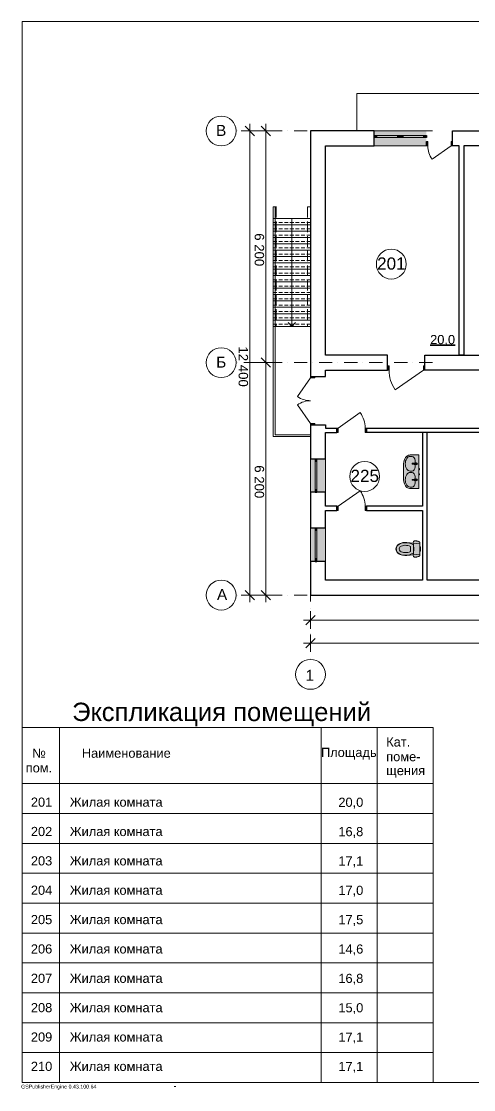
# Model space of a CAD drawing. Header units: millimetres. Extents: x 1372 to 666090, y 1285 to 31551.
# Drawn here: x 85645 to 97746, y 2431 to 31022 of the extents above; entities that cross this region are included whole.
import ezdxf

# ---------------------------------------------------------------- set-up
doc = ezdxf.new("R2010")
doc.units = ezdxf.units.MM
doc.layers.add('PDF _2D - Общий', color=7, linetype='Continuous', true_color=0x7e7e7e)
for name, color, linetype in [('PDF _2D-чертеж - Общий', 7, 'Continuous'), ('PDF _Аннотация - Общий', 7, 'Continuous'), ('PDF _Геометрия', 7, 'Continuous'), ('PDF _Интерьер - Мебель', 7, 'Continuous'), ('PDF _Конструктив - Стены Несущие', 7, 'Continuous'), ('PDF _Размер - Общий', 7, 'Continuous'), ('PDF _Слой ArchiCAD', 7, 'Continuous'), ('PDF _Текст', 7, 'Continuous')]:
    doc.layers.add(name, color=color, linetype=linetype)
doc.styles.add('PDF Arial', font='arial.ttf')

msp = doc.modelspace()

# ---------------------------------------------------------------- hatches: boundary and pattern name
at = {"layer": 'PDF _Интерьер - Мебель', "true_color": 0xffffff, "transparency": 33554559}
for points in [[(96052, 19417), (96279.6, 19417), (96279.6, 18517), (96052, 18517), (96052, 18517), (96026.3, 18519.2), (96001.3, 18525.6), (95977.8, 18536), (95956.4, 18550.2), (95937.7, 18567.8), (95922.3, 18588.3), (95922.3, 18588.3), (95895.3, 18641.5), (95878.8, 18698.8), (95873.2, 18758.1), (95873.2, 19176), (95873.2, 19175.9), (95878.8, 19235.2), (95895.3, 19292.5), (95922.3, 19345.7), (95922.2, 19345.8), (95937.7, 19366.2), (95956.4, 19383.8), (95977.8, 19398), (96001.3, 19408.5), (96026.3, 19414.9)], [(96112.2, 19193.1), (96165.2, 19199.7), (96174.7, 19203), (96216.6, 19207), (96234.3, 19199.6), (96241.6, 19182), (96234.3, 19164.3), (96216.6, 19157), (96174.7, 19161), (96165.2, 19164.2), (96112.2, 19170.9), (96105.2, 19174.6), (96102.4, 19182), (96105.2, 19189.4)], [(96112.2, 18763.2), (96165.2, 18769.8), (96174.7, 18773.1), (96216.6, 18777.1), (96234.3, 18769.8), (96241.6, 18752.1), (96234.3, 18734.4), (96216.6, 18727.1), (96174.7, 18731.1), (96165.2, 18734.3), (96112.2, 18741), (96105.2, 18744.7), (96102.4, 18752.1), (96105.2, 18759.5)], [(95855, 17070.3), (95906.4, 17075.8), (95958.1, 17074.2), (96308.5, 17041.9), (96308.5, 16759.9), (95958.1, 16727.5), (95906.4, 16726), (95855, 16731.5), (95805.3, 16743.9), (95758.4, 16762.9), (95721.2, 16788.5), (95692.6, 16821.5), (95674.7, 16859.8), (95668.5, 16900.9), (95674.7, 16941.9), (95692.6, 16980.3), (95721.2, 17013.3), (95758.4, 17038.9), (95805.3, 17057.9)], [(96308.5, 17087.7), (96308.5, 16714.1), (96293.4, 16707), (96277.9, 16700.8), (96262.1, 16695.5), (96246, 16691.2), (96229.7, 16687.8), (96213.2, 16685.4), (96196.7, 16683.9), (96180, 16683.4), (96168.5, 16684.7), (96157.5, 16688.5), (96147.6, 16694.6), (96139.3, 16702.7), (96133, 16712.4), (96129, 16723.3), (96127.5, 16734.8), (96128.5, 16746.4), (96135.3, 16784.7), (96140.2, 16823.3), (96143.1, 16862), (96144.1, 16900.9), (96143.1, 16939.8), (96140.2, 16978.5), (96135.3, 17017.1), (96128.5, 17055.4), (96127.5, 17067), (96129, 17078.5), (96133, 17089.4), (96139.3, 17099.1), (96147.6, 17107.2), (96157.5, 17113.3), (96168.5, 17117.1), (96180, 17118.4), (96196.7, 17117.9), (96213.2, 17116.4), (96229.7, 17114), (96246, 17110.6), (96262.1, 17106.3), (96277.9, 17101), (96293.4, 17094.8)]]:
    msp.add_hatch(color=7, dxfattribs=at).paths.add_polyline_path(points)
at = {"layer": 'PDF _Конструктив - Стены Несущие', "true_color": 0xffffff, "transparency": 33554559}
for points in [[(96482.1, 28087.5), (96482.1, 27967.5), (96482.1, 27917.5), (96482.1, 27687.5), (95082.1, 27687.5), (95082.1, 27917.5), (95082.1, 27967.5), (95082.1, 28087.5)], [(93382.1, 18417.5), (93382.1, 19317.5), (93502.1, 19317.5), (93552.1, 19317.5), (93782.1, 19317.5), (93782.1, 18417.5), (93552.1, 18417.5), (93502.1, 18417.5)], [(93382.1, 16567.5), (93382.1, 17467.5), (93502.1, 17467.5), (93552.1, 17467.5), (93782.1, 17467.5), (93782.1, 16567.5), (93552.1, 16567.5), (93502.1, 16567.5)]]:
    msp.add_hatch(color=7, dxfattribs=at).paths.add_polyline_path(points)

# ---------------------------------------------------------------- linework, layer by layer
at = {"layer": 'PDF _2D - Общий', "color": 7, "lineweight": 35}
msp.add_lwpolyline([(96582.6, 22355.3), (96962.1, 22355.3), (97058.1, 22355.3), (97247.8, 22355.3)], dxfattribs=at)
at = {"layer": 'PDF _2D-чертеж - Общий', "lineweight": 20}
msp.add_lwpolyline([(104187.4, 2621.8), (104162.5, 2621.8), (85662.6, 2621.8), (85662.6, 31021.7), (104162.5, 31021.7), (104187.4, 31021.7)], dxfattribs=at)
at = {"layer": 'PDF _Аннотация - Общий', "lineweight": 20}
for points in [[(104187.4, 29087.5), (94622.1, 29087.5), (94622.1, 28087.5)], [(91424.2, 28087.5), (91424.2, 28087.5)], [(91953.4, 28087.5), (91600.6, 28087.5)], [(92094.5, 28087.5), (92094.5, 28087.5)], [(92623.6, 28087.5), (92270.9, 28087.5)], [(92764.7, 28087.5), (92764.7, 28087.5)], [(93293.9, 28087.5), (92941.1, 28087.5)], [(93435, 28087.5), (93435, 28087.5)], [(93964.2, 28087.5), (93611.4, 28087.5)], [(94105.3, 28087.5), (94105.3, 28087.5)], [(94634.5, 28087.5), (94281.7, 28087.5)], [(94775.6, 28087.5), (94775.6, 28087.5)], [(95304.8, 28087.5), (94952, 28087.5)], [(95445.9, 28087.5), (95445.9, 28087.5)], [(95975, 28087.5), (95622.3, 28087.5)], [(96116.2, 28087.5), (96116.2, 28087.5)], [(96645.3, 28087.5), (96292.5, 28087.5)], [(92472.1, 26055.4), (92382.1, 26055.4), (92382.1, 22858.4), (93382.1, 22858.4), (92382.1, 22858.4), (92382.1, 19908.3), (93382.1, 19908.3), (93382.1, 19958.4)], [(93382.1, 22858.4), (93382.1, 26055.4), (93302.1, 26055.4)], [(93382.1, 25748.4), (92382.1, 25748.4)], [(92882.1, 25748.4), (92882.1, 22858.4)], [(93382.1, 25578.4), (92382.1, 25578.4)], [(93382.1, 25408.4), (92382.1, 25408.4)], [(93382.1, 25238.4), (92382.1, 25238.4)], [(93382.1, 25068.4), (92382.1, 25068.4)], [(93382.1, 24898.4), (92382.1, 24898.4)], [(93382.1, 24728.4), (92382.1, 24728.4)], [(93382.1, 24558.4), (92382.1, 24558.4)], [(93382.1, 24388.4), (92382.1, 24388.4)], [(93382.1, 24218.4), (92382.1, 24218.4)], [(93382.1, 24048.4), (92382.1, 24048.4)], [(93382.1, 23878.4), (92382.1, 23878.4)], [(93382.1, 23708.4), (92382.1, 23708.4)], [(93382.1, 23538.4), (92382.1, 23538.4)], [(93382.1, 23368.4), (92382.1, 23368.4)], [(93382.1, 23198.4), (92382.1, 23198.4)], [(93382.1, 23028.4), (92382.1, 23028.4)], [(92982.1, 22958.4), (92882.1, 22858.4), (92782.1, 22958.4)], [(92382.1, 22858.4), (93382.1, 22858.4), (93382.1, 21887.5)], [(91424.2, 21887.5), (91424.2, 21887.5)], [(91953.4, 21887.5), (91600.6, 21887.5)], [(92094.5, 21887.5), (92094.5, 21887.5)], [(92623.6, 21887.5), (92270.9, 21887.5)], [(92764.7, 21887.5), (92764.7, 21887.5)], [(93293.9, 21887.5), (92941.1, 21887.5)], [(93435, 21887.5), (93435, 21887.5)], [(93964.2, 21887.5), (93611.4, 21887.5)], [(94105.3, 21887.5), (94105.3, 21887.5)], [(94634.5, 21887.5), (94281.7, 21887.5)], [(94775.6, 21887.5), (94775.6, 21887.5)], [(95304.8, 21887.5), (94952, 21887.5)], [(95445.9, 21887.5), (95445.9, 21887.5)], [(95975, 21887.5), (95622.3, 21887.5)], [(96116.2, 21887.5), (96116.2, 21887.5)], [(96645.3, 21887.5), (96292.5, 21887.5)], [(93382.1, 19197.9), (93382.1, 18845.2)], [(93382.1, 18668.8), (93382.1, 18668.8)], [(93382.1, 18527.7), (93382.1, 18174.9)], [(93382.1, 17998.5), (93382.1, 17998.5)], [(93382.1, 17857.4), (93382.1, 17504.6)], [(93382.1, 17328.2), (93382.1, 17328.2)], [(93382.1, 17187.1), (93382.1, 16834.3)], [(93382.1, 16657.9), (93382.1, 16657.9)], [(93382.1, 16516.8), (93382.1, 16164.1)], [(93382.1, 15987.7), (93382.1, 15987.7)], [(93382.1, 15846.7), (93382.1, 15493.9)], [(91424.2, 15667.6), (91424.2, 15667.6)], [(91953.4, 15667.6), (91600.6, 15667.6)], [(92094.5, 15667.6), (92094.5, 15667.6)], [(92623.6, 15667.6), (92270.9, 15667.6)], [(92764.7, 15667.6), (92764.7, 15667.6)], [(93293.9, 15667.6), (92941.1, 15667.6)], [(93435, 15667.6), (93435, 15667.6)], [(93964.2, 15667.6), (93611.4, 15667.6)], [(94105.3, 15667.6), (94105.3, 15667.6)], [(94634.5, 15667.6), (94281.7, 15667.6)], [(94775.6, 15667.6), (94775.6, 15667.6)], [(95304.8, 15667.6), (94952, 15667.6)], [(95445.9, 15667.6), (95445.9, 15667.6)], [(95975, 15667.6), (95622.3, 15667.6)], [(96116.2, 15667.6), (96116.2, 15667.6)], [(96645.3, 15667.6), (96292.5, 15667.6)], [(93382.1, 15317.5), (93382.1, 15317.5)], [(93382.1, 15176.4), (93382.1, 14823.6)], [(93382.1, 14647.2), (93382.1, 14647.2)], [(93382.1, 14506.1), (93382.1, 14153.3)], [(93382.1, 13976.9), (93382.1, 13976.9)]]:
    msp.add_lwpolyline(points, dxfattribs=at)
msp.add_lwpolyline([(92432.1, 26055.4), (92432.1, 19958.4), (93382.1, 19958.4), (93382.1, 19908.3), (92382.1, 19908.3), (92382.1, 26055.4)], close=True, dxfattribs=at)
at = {"layer": 'PDF _Аннотация - Общий', "lineweight": 15}
for points in [[(92462.1, 26055.4), (92462.1, 25773.2)], [(93302.1, 26055.4), (93302.1, 25773.2)], [(92462.1, 25664.2), (92462.1, 25382)], [(93302.1, 25664.2), (93302.1, 25382)], [(92462.1, 25273), (92462.1, 24990.8)], [(93302.1, 25273), (93302.1, 24990.8)], [(92462.1, 24881.8), (92462.1, 24599.6)], [(93302.1, 24881.8), (93302.1, 24599.6)], [(92462.1, 24490.6), (92462.1, 24208.3)], [(93302.1, 24490.6), (93302.1, 24208.3)], [(92462.1, 24099.3), (92462.1, 23817.1)], [(93302.1, 24099.3), (93302.1, 23817.1)], [(92462.1, 23708.1), (92462.1, 23425.9)], [(93302.1, 23708.1), (93302.1, 23425.9)], [(92462.1, 23316.9), (92462.1, 23034.7)], [(93302.1, 23316.9), (93302.1, 23034.7)], [(92462.1, 22925.7), (92462.1, 22858.4)], [(93302.1, 22925.7), (93302.1, 22858.4)]]:
    msp.add_lwpolyline(points, dxfattribs=at)
at = {"layer": 'PDF _Аннотация - Общий', "lineweight": 5}
for points in [[(92482.1, 25638.4), (92382.1, 25638.4)], [(92482.1, 25468.4), (92382.1, 25468.4)], [(92632.1, 25638.4), (92532.1, 25638.4)], [(92632.1, 25468.4), (92532.1, 25468.4)], [(92782.1, 25638.4), (92682.1, 25638.4)], [(92782.1, 25468.4), (92682.1, 25468.4)], [(92932.1, 25638.4), (92832.1, 25638.4)], [(92932.1, 25468.4), (92832.1, 25468.4)], [(93082.1, 25638.4), (92982.1, 25638.4)], [(93082.1, 25468.4), (92982.1, 25468.4)], [(93232.1, 25638.4), (93132.1, 25638.4)], [(93232.1, 25468.4), (93132.1, 25468.4)], [(93382.1, 25638.4), (93282.1, 25638.4)], [(93382.1, 25468.4), (93282.1, 25468.4)], [(92482.1, 25298.4), (92382.1, 25298.4)], [(92632.1, 25298.4), (92532.1, 25298.4)], [(92782.1, 25298.4), (92682.1, 25298.4)], [(92932.1, 25298.4), (92832.1, 25298.4)], [(93082.1, 25298.4), (92982.1, 25298.4)], [(93232.1, 25298.4), (93132.1, 25298.4)], [(93382.1, 25298.4), (93282.1, 25298.4)], [(92482.1, 25128.4), (92382.1, 25128.4)], [(92482.1, 24958.4), (92382.1, 24958.4)], [(92632.1, 25128.4), (92532.1, 25128.4)], [(92632.1, 24958.4), (92532.1, 24958.4)], [(92782.1, 25128.4), (92682.1, 25128.4)], [(92782.1, 24958.4), (92682.1, 24958.4)], [(92932.1, 25128.4), (92832.1, 25128.4)], [(92932.1, 24958.4), (92832.1, 24958.4)], [(93082.1, 25128.4), (92982.1, 25128.4)], [(93082.1, 24958.4), (92982.1, 24958.4)], [(93232.1, 25128.4), (93132.1, 25128.4)], [(93232.1, 24958.4), (93132.1, 24958.4)], [(93382.1, 25128.4), (93282.1, 25128.4)], [(93382.1, 24958.4), (93282.1, 24958.4)], [(92482.1, 24788.4), (92382.1, 24788.4)], [(92482.1, 24618.4), (92382.1, 24618.4)], [(92632.1, 24788.4), (92532.1, 24788.4)], [(92632.1, 24618.4), (92532.1, 24618.4)], [(92782.1, 24788.4), (92682.1, 24788.4)], [(92782.1, 24618.4), (92682.1, 24618.4)], [(92932.1, 24788.4), (92832.1, 24788.4)], [(92932.1, 24618.4), (92832.1, 24618.4)], [(93082.1, 24788.4), (92982.1, 24788.4)], [(93082.1, 24618.4), (92982.1, 24618.4)], [(93232.1, 24788.4), (93132.1, 24788.4)], [(93232.1, 24618.4), (93132.1, 24618.4)], [(93382.1, 24788.4), (93282.1, 24788.4)], [(93382.1, 24618.4), (93282.1, 24618.4)], [(92482.1, 24448.4), (92382.1, 24448.4)], [(92632.1, 24448.4), (92532.1, 24448.4)], [(92782.1, 24448.4), (92682.1, 24448.4)], [(92932.1, 24448.4), (92832.1, 24448.4)], [(93082.1, 24448.4), (92982.1, 24448.4)], [(93232.1, 24448.4), (93132.1, 24448.4)], [(93382.1, 24448.4), (93282.1, 24448.4)], [(92482.1, 24278.4), (92382.1, 24278.4)], [(92482.1, 24108.4), (92382.1, 24108.4)], [(92632.1, 24278.4), (92532.1, 24278.4)], [(92632.1, 24108.4), (92532.1, 24108.4)], [(92782.1, 24278.4), (92682.1, 24278.4)], [(92782.1, 24108.4), (92682.1, 24108.4)], [(92932.1, 24278.4), (92832.1, 24278.4)], [(92932.1, 24108.4), (92832.1, 24108.4)], [(93082.1, 24278.4), (92982.1, 24278.4)], [(93082.1, 24108.4), (92982.1, 24108.4)], [(93232.1, 24278.4), (93132.1, 24278.4)], [(93232.1, 24108.4), (93132.1, 24108.4)], [(93382.1, 24278.4), (93282.1, 24278.4)], [(93382.1, 24108.4), (93282.1, 24108.4)], [(92482.1, 23938.4), (92382.1, 23938.4)], [(92482.1, 23768.4), (92382.1, 23768.4)], [(92632.1, 23938.4), (92532.1, 23938.4)], [(92632.1, 23768.4), (92532.1, 23768.4)], [(92782.1, 23938.4), (92682.1, 23938.4)], [(92782.1, 23768.4), (92682.1, 23768.4)], [(92932.1, 23938.4), (92832.1, 23938.4)], [(92932.1, 23768.4), (92832.1, 23768.4)], [(93082.1, 23938.4), (92982.1, 23938.4)], [(93082.1, 23768.4), (92982.1, 23768.4)], [(93232.1, 23938.4), (93132.1, 23938.4)], [(93232.1, 23768.4), (93132.1, 23768.4)], [(93382.1, 23938.4), (93282.1, 23938.4)], [(93382.1, 23768.4), (93282.1, 23768.4)], [(92482.1, 23598.4), (92382.1, 23598.4)], [(92632.1, 23598.4), (92532.1, 23598.4)], [(92782.1, 23598.4), (92682.1, 23598.4)], [(92932.1, 23598.4), (92832.1, 23598.4)], [(93082.1, 23598.4), (92982.1, 23598.4)], [(93232.1, 23598.4), (93132.1, 23598.4)], [(93382.1, 23598.4), (93282.1, 23598.4)], [(92482.1, 23428.4), (92382.1, 23428.4)], [(92482.1, 23258.4), (92382.1, 23258.4)], [(92632.1, 23428.4), (92532.1, 23428.4)], [(92632.1, 23258.4), (92532.1, 23258.4)], [(92782.1, 23428.4), (92682.1, 23428.4)], [(92782.1, 23258.4), (92682.1, 23258.4)], [(92932.1, 23428.4), (92832.1, 23428.4)], [(92932.1, 23258.4), (92832.1, 23258.4)], [(93082.1, 23428.4), (92982.1, 23428.4)], [(93082.1, 23258.4), (92982.1, 23258.4)], [(93232.1, 23428.4), (93132.1, 23428.4)], [(93232.1, 23258.4), (93132.1, 23258.4)], [(93382.1, 23428.4), (93282.1, 23428.4)], [(93382.1, 23258.4), (93282.1, 23258.4)], [(92482.1, 23088.4), (92382.1, 23088.4)], [(92482.1, 22918.4), (92382.1, 22918.4)], [(92632.1, 23088.4), (92532.1, 23088.4)], [(92632.1, 22918.4), (92532.1, 22918.4)], [(92782.1, 23088.4), (92682.1, 23088.4)], [(92782.1, 22918.4), (92682.1, 22918.4)], [(92932.1, 23088.4), (92832.1, 23088.4)], [(92932.1, 22918.4), (92832.1, 22918.4)], [(93082.1, 23088.4), (92982.1, 23088.4)], [(93082.1, 22918.4), (92982.1, 22918.4)], [(93232.1, 23088.4), (93132.1, 23088.4)], [(93232.1, 22918.4), (93132.1, 22918.4)], [(93382.1, 23088.4), (93282.1, 23088.4)], [(93382.1, 22918.4), (93282.1, 22918.4)]]:
    msp.add_lwpolyline(points, dxfattribs=at)
at = {"layer": 'PDF _Аннотация - Общий', "lineweight": 20}
for centre in [(90992.1, 28087.5), (90992.1, 21887.6), (90992.1, 15667.5), (93382.1, 13544.8)]:
    msp.add_circle(centre, 400, dxfattribs=at)
at = {"layer": 'PDF _Геометрия', "lineweight": 9}
msp.add_lwpolyline([(89735.4, 2510.9), (89774.6, 2518.8)], dxfattribs=at)
at = {"layer": 'PDF _Интерьер - Мебель', "lineweight": 20}
for points in [[(96026.3, 19414.9), (96001.3, 19408.5), (95977.8, 19398), (95956.4, 19383.8), (95937.7, 19366.2), (95922.2, 19345.8), (95922.3, 19345.7), (95895.3, 19292.5), (95878.8, 19235.2), (95873.2, 19175.9), (95873.2, 19176), (95873.2, 18758.1), (95878.8, 18698.8), (95895.3, 18641.5), (95922.3, 18588.3), (95937.7, 18567.8), (95956.4, 18550.2), (95977.8, 18536), (96001.3, 18525.6), (96026.3, 18519.2), (96052, 18517), (96279.6, 18517), (96279.6, 19417), (96052, 19417)], [(96279.6, 19023.5), (96299.6, 19023.5), (96299.6, 19050.5), (96279.6, 19050.5)], [(96279.6, 18883.5), (96299.6, 18883.5), (96299.6, 18910.5), (96279.6, 18910.5)], [(95805.3, 17057.9), (95758.4, 17038.9), (95721.2, 17013.3), (95692.6, 16980.3), (95674.7, 16941.9), (95668.5, 16900.9), (95674.7, 16859.8), (95692.6, 16821.5), (95721.2, 16788.5), (95758.4, 16762.9), (95805.3, 16743.9), (95855, 16731.5), (95906.4, 16726), (95958.1, 16727.5), (96308.5, 16759.9), (96308.5, 17041.9), (95958.1, 17074.2), (95906.4, 17075.8), (95855, 17070.3)], [(96293.4, 17094.8), (96277.9, 17101), (96262.1, 17106.3), (96246, 17110.6), (96229.7, 17114), (96213.2, 17116.4), (96196.7, 17117.9), (96180, 17118.4), (96168.5, 17117.1), (96157.5, 17113.3), (96147.6, 17107.2), (96139.3, 17099.1), (96133, 17089.4), (96129, 17078.5), (96127.5, 17067), (96128.5, 17055.4), (96135.3, 17017.1), (96140.2, 16978.5), (96143.1, 16939.8), (96144.1, 16900.9), (96143.1, 16862), (96140.2, 16823.3), (96135.3, 16784.7), (96128.5, 16746.4), (96127.5, 16734.8), (96129, 16723.3), (96133, 16712.4), (96139.3, 16702.7), (96147.6, 16694.6), (96157.5, 16688.5), (96168.5, 16684.7), (96180, 16683.4), (96196.7, 16683.9), (96213.2, 16685.4), (96229.7, 16687.8), (96246, 16691.2), (96262.1, 16695.5), (96277.9, 16700.8), (96293.4, 16707), (96308.5, 16714.1), (96308.5, 17087.7)], [(96328.5, 16889.6), (96328.5, 16900.9), (96328.5, 16912.2), (96328.5, 16916.9), (96308.5, 16916.9), (96308.5, 16912.2), (96308.5, 16900.9), (96308.5, 16889.6), (96308.5, 16884.9), (96308.5, 16860.6), (96308.5, 16843.9), (96328.5, 16843.9), (96328.5, 16860.6), (96328.5, 16884.9)]]:
    msp.add_lwpolyline(points, close=True, dxfattribs=at)
for points in [[(96097.5, 19376.8), (96052, 19376.8, 0.2584607), (95956.8, 19324.5, 0.1370208), (95917, 19182, 0.1370208), (95956.8, 19039.4, 0.2578561), (96052, 18987.1), (96097.5, 18987.1)], [(96097.5, 18946.9), (96052, 18946.9, 0.2578561), (95956.8, 18894.6, 0.1370208), (95917, 18752.1, 0.1369319), (95956.8, 18609.4, 0.2578561), (96052, 18557.2), (96097.5, 18557.2)], [(95910.5, 17068, 0.0155759), (95896.2, 17068.4, 0.2141675), (95703.9, 16982, 0.1580565), (95677.2, 16900.9, 0.1580565), (95703.9, 16819.8, 0.214492), (95896.2, 16733.4, 0.0155759), (95910.5, 16733.8, 0.0074993), (95920.5, 16733.6, 0.1332925), (96135.4, 16792), (96135.4, 16900.9), (96135.4, 17009.8, 0.1332925), (95920.5, 17068.2)], [(95906.2, 16998.7, 0.1401786), (95783.1, 16963, 0.2342846), (95751.4, 16900.9, 0.2342846), (95783.1, 16838.8, 0.1407406), (95906.2, 16803.1)], [(95910.8, 16803, 0.1012357), (96052.9, 16832.1), (96052.9, 16900.9), (96052.9, 16969.7, 0.1012357), (95910.8, 16998.8)]]:
    msp.add_lwpolyline(points, format="xyb", dxfattribs=at)
for points in [[(96112.2, 19193.1, 0.3768994), (96102.4, 19182, 0.3802523), (96112.2, 19170.9), (96165.2, 19164.2, 0.120689), (96174.7, 19161), (96216.6, 19157, 0.414), (96241.6, 19182, 0.414), (96216.6, 19207), (96174.7, 19203, 0.1203566), (96165.2, 19199.7)], [(96176.9, 19195.6), (96191.7, 19195.6), (96191.7, 19168.4), (96176.9, 19168.4, -0.416363), (96163.3, 19182, -0.416363)], [(96112.2, 18763.2, 0.3768994), (96102.4, 18752.1, 0.3802523), (96112.2, 18741), (96165.2, 18734.3, 0.120689), (96174.7, 18731.1), (96216.6, 18727.1, 0.414), (96241.6, 18752.1, 0.414), (96216.6, 18777.1), (96174.7, 18773.1, 0.1203566), (96165.2, 18769.8)], [(96176.9, 18765.7), (96191.7, 18765.7), (96191.7, 18738.5), (96176.9, 18738.5, -0.416363), (96163.3, 18752.1, -0.416363)]]:
    msp.add_lwpolyline(points, format="xyb", close=True, dxfattribs=at)
for points in [[(96112.2, 19170.9), (96112.2, 19170.9)], [(96165.2, 19199.7), (96165.2, 19199.7)], [(96174.7, 19161), (96174.7, 19161)], [(96181.6, 19265.9), (96181.6, 19098)], [(96216.6, 19207), (96216.6, 19207)], [(95922.3, 18588.3), (95922.3, 18588.3)], [(96112.2, 18741), (96112.2, 18741)], [(96165.2, 18769.8), (96165.2, 18769.8)], [(96174.7, 18731.1), (96174.7, 18731.1)], [(96181.6, 18836), (96181.6, 18668.1)], [(96216.6, 18777.1), (96216.6, 18777.1)], [(96052, 18517), (96052, 18517)], [(95677.1, 16900.9), (95677.1, 16900.9)], [(95703.9, 16982), (95703.9, 16982)], [(95751.4, 16900.9), (95751.4, 16900.9)], [(95783.1, 16963), (95783.1, 16963)], [(95906.2, 16998.6), (95906.2, 16998.6)], [(95910.5, 17067.9), (95910.5, 17067.9)], [(96328.5, 16916.9), (96328.5, 16941.2), (96328.5, 16957.9), (96308.5, 16957.9), (96308.5, 16941.2), (96308.5, 16916.9)], [(96308.5, 16884.9), (96328.5, 16884.9)], [(95703.9, 16819.8), (95703.9, 16819.8)], [(95783.1, 16838.8), (95783.1, 16838.8)], [(95906.2, 16803.2), (95906.2, 16803.2)], [(95910.5, 16733.9), (95910.5, 16733.9)], [(96052.9, 16832.1), (96052.9, 16832.1)], [(96135.4, 16792), (96135.4, 16792)]]:
    msp.add_lwpolyline(points, dxfattribs=at)
for centre in [(95542.9, 24525.8), (94830.9, 18843.3)]:
    msp.add_circle(centre, 399.6, dxfattribs=at)
for centre, radius, start, end in [((96176.5, 19182), 21, 122.56542, 179.98711), ((96176.5, 19182), 21.1, 179.80526, 237.37055), ((96176.5, 18752.1), 21, 122.56542, 179.98711), ((96176.5, 18752.1), 21.1, 179.80526, 237.37055)]:
    msp.add_arc(centre, radius, start, end, dxfattribs=at)
for points in [[(96097.4, 19376.8), (96143.9, 19376.8), (96181.6, 19327.2), (96181.6, 19265.9)], [(96181.6, 19098), (96181.6, 19036.8), (96144, 18987.1), (96097.5, 18987.1)], [(96097.5, 18946.9), (96143.9, 18946.9), (96181.6, 18897.3), (96181.6, 18836)], [(96181.6, 18668.1), (96181.6, 18606.9), (96144, 18557.2), (96097.5, 18557.2)], [(95906.2, 16998.7), (95907.7, 16998.7), (95909.3, 16998.8), (95910.8, 16998.8)], [(95910.5, 17068.1), (95913.8, 17068.1), (95917.2, 17068.2), (95920.5, 17068.2)], [(95910.8, 16803), (95909.3, 16803), (95907.7, 16803), (95906.2, 16803.1)]]:
    msp.add_open_spline(points, degree=3, dxfattribs=at)
at = {"layer": 'PDF _Интерьер - Мебель', "color": 7, "lineweight": 0, "true_color": 0xffffff, "transparency": 33554559}
for points in [[(96279.6, 19050.5), (96299.6, 19050.5), (96279.6, 19023.5), (96299.6, 19023.5)], [(96279.6, 18910.5), (96299.6, 18910.5), (96279.6, 18883.5), (96299.6, 18883.5)], [(96308.5, 16957.9), (96328.5, 16957.9), (96308.5, 16941.2), (96328.5, 16941.2)], [(96308.5, 16941.2), (96328.5, 16941.2), (96308.5, 16916.9), (96328.5, 16916.9)], [(96308.5, 16916.9), (96328.5, 16916.9), (96308.5, 16912.2), (96328.5, 16912.2)], [(96308.5, 16912.2), (96328.5, 16912.2), (96308.5, 16900.9), (96328.5, 16900.9)], [(96308.5, 16900.9), (96328.5, 16900.9), (96308.5, 16889.6), (96328.5, 16889.6)], [(96308.5, 16889.6), (96328.5, 16889.6), (96308.5, 16884.9), (96328.5, 16884.9)], [(96328.5, 16884.9), (96328.5, 16860.6), (96308.5, 16884.9), (96308.5, 16860.6)], [(96308.5, 16860.6), (96328.5, 16860.6), (96308.5, 16843.9), (96328.5, 16843.9)]]:
    msp.add_solid(points, dxfattribs=at)
at = {"layer": 'PDF _Конструктив - Стены Несущие', "lineweight": 30}
for points in [[(95082.1, 27917.5), (95082.1, 27967.5), (95082.1, 28087.5), (93382.1, 28087.5), (93382.1, 21519.8), (93497.1, 21519.8), (93782.1, 21519.8), (93782.1, 21687.6), (95442.1, 21687.6), (95442.1, 21802.6)], [(95442.1, 21687.6), (95442.1, 21802.6), (95442.1, 22087.5), (93782.1, 22087.5), (93782.1, 27687.5), (95082.1, 27687.5), (95082.1, 27917.5), (95082.1, 27967.5)], [(96482.1, 27967.5), (96482.1, 27917.5)], [(96482.1, 27687.5), (96482.1, 27802.5)], [(97182.1, 27687.5), (97182.1, 27802.5)], [(96442.1, 21687.6), (96442.1, 21802.6)], [(93382.1, 21519.8), (93497.1, 21519.8)], [(93497.1, 20219.8), (93382.1, 20219.8), (93382.1, 19317.5), (93502.1, 19317.5), (93552.1, 19317.5), (93782.1, 19317.5), (93782.1, 20017.5), (94082.1, 20017.5), (94082.1, 20022.5), (94082.1, 20137.5)], [(93382.1, 20219.8), (93497.1, 20219.8), (93782.1, 20219.8), (93782.1, 20137.5), (94082.1, 20137.5), (94082.1, 20022.5)], [(94882.1, 18042.5), (94882.1, 17927.5), (96382.1, 17927.5), (96382.1, 16067.5), (93782.1, 16067.5), (93782.1, 16567.5), (93552.1, 16567.5), (93502.1, 16567.5), (93382.1, 16567.5), (93382.1, 15667.6), (99102.1, 15667.6), (99102.1, 15787.6), (99102.1, 15837.6), (99102.1, 16067.5), (96502.1, 16067.5), (96502.1, 20017.5), (96382.1, 20017.5), (96382.1, 18047.5), (94882.1, 18047.5), (94882.1, 18042.5), (94882.1, 17927.5)], [(94882.1, 20137.5), (94882.1, 20022.5)], [(93502.1, 19317.5), (93552.1, 19317.5)], [(93502.1, 18417.5), (93552.1, 18417.5)], [(94082.1, 17927.5), (94082.1, 18042.5)], [(93502.1, 17467.5), (93552.1, 17467.5)], [(93502.1, 16567.5), (93552.1, 16567.5)]]:
    msp.add_lwpolyline(points, dxfattribs=at)
at = {"layer": 'PDF _Конструктив - Стены Несущие', "lineweight": 20}
for points in [[(95082.1, 28087.5), (96482.1, 28087.5)], [(95082.1, 27967.5), (95157.1, 27967.5), (95157.1, 27917.5), (95082.1, 27917.5)], [(95082.1, 27687.5), (96482.1, 27687.5), (96522.1, 27687.5), (96522.1, 27802.5), (96482.1, 27802.5), (96482.1, 27687.5)], [(95157.1, 27967.5), (95707.1, 27967.5)], [(95707.1, 27917.5), (95157.1, 27917.5)], [(95857.1, 27967.5), (96407.1, 27967.5)], [(96407.1, 27917.5), (95857.1, 27917.5)], [(96482.1, 27917.5), (96407.1, 27917.5), (96407.1, 27967.5), (96482.1, 27967.5)], [(97142.1, 27687.5), (96634.2, 27331.9)], [(93382.1, 21479.8), (93032.2, 20980.1)], [(96402.1, 21687.6), (95648.5, 21159.8)], [(93382.1, 20259.8), (93032.2, 20759.5)], [(94122.1, 20137.5), (94711.9, 20550.5)], [(93382.1, 19317.5), (93382.1, 18417.5)], [(93502.1, 19317.5), (93502.1, 19242.5), (93552.1, 19242.5), (93552.1, 19317.5)], [(93502.1, 19242.5), (93502.1, 18492.5)], [(93552.1, 18492.5), (93552.1, 19242.5)], [(93782.1, 19317.5), (93782.1, 18417.5)], [(93552.1, 18417.5), (93552.1, 18492.5), (93502.1, 18492.5), (93502.1, 18417.5)], [(94122.1, 18042.5), (94711.9, 18455.5)], [(93382.1, 17467.5), (93382.1, 16567.5)], [(93502.1, 17467.5), (93502.1, 17392.5), (93552.1, 17392.5), (93552.1, 17467.5)], [(93782.1, 17467.5), (93782.1, 16567.5)], [(93502.1, 17392.5), (93502.1, 16642.5)], [(93552.1, 16642.5), (93552.1, 17392.5)], [(93552.1, 16567.5), (93552.1, 16642.5), (93502.1, 16642.5), (93502.1, 16567.5)]]:
    msp.add_lwpolyline(points, dxfattribs=at)
at = {"layer": 'PDF _Конструктив - Стены Несущие', "lineweight": 30}
for points in [[(97482.1, 22087.5), (97362.1, 22087.5), (97362.1, 27687.5), (97182.1, 27687.5), (97182.1, 27802.5), (97182.1, 28087.5), (98152.1, 28087.5), (98152.1, 27967.5), (98152.1, 27917.5), (98152.1, 27687.5), (97482.1, 27687.5)], [(98142.1, 22087.5), (98142.1, 21802.6), (98142.1, 21687.6), (96442.1, 21687.6), (96442.1, 21802.6), (96442.1, 22087.5)], [(94882.1, 20017.5), (94882.1, 20022.5), (94882.1, 20137.5), (98042.1, 20137.5), (98042.1, 20022.5), (98042.1, 20017.5)], [(93502.1, 18417.5), (93382.1, 18417.5), (93382.1, 17467.5), (93502.1, 17467.5), (93552.1, 17467.5), (93782.1, 17467.5), (93782.1, 17927.5), (94082.1, 17927.5), (94082.1, 18042.5), (94082.1, 18047.5), (93782.1, 18047.5), (93782.1, 18417.5), (93552.1, 18417.5)]]:
    msp.add_lwpolyline(points, close=True, dxfattribs=at)
at = {"layer": 'PDF _Конструктив - Стены Несущие', "lineweight": 20}
for points in [[(95782.1, 27917.5), (95707.1, 27917.5), (95707.1, 27967.5), (95782.1, 27967.5), (95857.1, 27967.5), (95857.1, 27917.5)], [(97182.1, 27687.5), (97142.1, 27687.5), (97142.1, 27802.5), (97182.1, 27802.5)], [(95442.1, 21802.6), (95482.1, 21802.6), (95482.1, 21687.6), (95442.1, 21687.6)], [(96442.1, 21687.6), (96402.1, 21687.6), (96402.1, 21802.6), (96442.1, 21802.6)], [(93497.1, 21519.8), (93497.1, 21479.8), (93382.1, 21479.8), (93382.1, 21519.8)], [(93382.1, 20219.8), (93382.1, 20259.8), (93497.1, 20259.8), (93497.1, 20219.8)], [(94082.1, 20137.5), (94122.1, 20137.5), (94122.1, 20022.5), (94082.1, 20022.5)], [(94882.1, 20022.5), (94842.1, 20022.5), (94842.1, 20137.5), (94882.1, 20137.5)], [(94082.1, 18042.5), (94122.1, 18042.5), (94122.1, 17927.5), (94082.1, 17927.5)], [(94882.1, 17927.5), (94842.1, 17927.5), (94842.1, 18042.5), (94882.1, 18042.5)]]:
    msp.add_lwpolyline(points, close=True, dxfattribs=at)
at = {"layer": 'PDF _Конструктив - Стены Несущие', "color": 7, "lineweight": 0, "true_color": 0xffffff}
msp.add_lwpolyline([(93032.2, 20980.1, 0.153909), (93382.1, 20869.8, 0.153909), (93032.2, 20759.5)], format="xyb", dxfattribs=at)
for centre, radius, start, end in [((97141.9, 27687.4), 619.9, 179.9922, 215.00001), ((96402.2, 21687.6), 920.1, 180.00212, 214.99995), ((94121.8, 20137.5), 720.3, 0.00329, 34.99207), ((94121.8, 18042.5), 720.3, 0.00329, 34.99207)]:
    msp.add_arc(centre, radius, start, end, dxfattribs=at)
at = {"layer": 'PDF _Конструктив - Стены Несущие', "color": 7, "lineweight": 0, "true_color": 0xffffff, "transparency": 33554559}
for points in [[(95082.1, 27967.5), (95157.1, 27967.5), (95082.1, 27917.5), (95157.1, 27917.5)], [(95157.1, 27967.5), (95707.1, 27967.5), (95157.1, 27917.5), (95707.1, 27917.5)], [(95782.1, 27917.5), (95707.1, 27917.5), (95782.1, 27967.5), (95707.1, 27967.5)], [(95782.1, 27967.5), (95857.1, 27967.5), (95782.1, 27917.5), (95857.1, 27917.5)], [(95857.1, 27967.5), (96407.1, 27967.5), (95857.1, 27917.5), (96407.1, 27917.5)], [(96482.1, 27917.5), (96407.1, 27917.5), (96482.1, 27967.5), (96407.1, 27967.5)], [(96482.1, 27802.5), (96522.1, 27802.5), (96482.1, 27687.5), (96522.1, 27687.5)], [(97182.1, 27687.5), (97142.1, 27687.5), (97182.1, 27802.5), (97142.1, 27802.5)], [(95442.1, 21802.6), (95482.1, 21802.6), (95442.1, 21687.6), (95482.1, 21687.6)], [(96442.1, 21687.6), (96402.1, 21687.6), (96442.1, 21802.6), (96402.1, 21802.6)], [(93497.1, 21519.8), (93497.1, 21479.8), (93382.1, 21519.8), (93382.1, 21479.8)], [(93382.1, 20219.8), (93382.1, 20259.8), (93497.1, 20219.8), (93497.1, 20259.8)], [(94082.1, 20137.5), (94122.1, 20137.5), (94082.1, 20022.5), (94122.1, 20022.5)], [(94882.1, 20022.5), (94842.1, 20022.5), (94882.1, 20137.5), (94842.1, 20137.5)], [(93502.1, 19317.5), (93552.1, 19317.5), (93502.1, 19242.5), (93552.1, 19242.5)], [(93502.1, 19242.5), (93552.1, 19242.5), (93502.1, 18492.5), (93552.1, 18492.5)], [(93552.1, 18417.5), (93502.1, 18417.5), (93552.1, 18492.5), (93502.1, 18492.5)], [(94082.1, 18042.5), (94122.1, 18042.5), (94082.1, 17927.5), (94122.1, 17927.5)], [(94882.1, 17927.5), (94842.1, 17927.5), (94882.1, 18042.5), (94842.1, 18042.5)], [(93502.1, 17467.5), (93552.1, 17467.5), (93502.1, 17392.5), (93552.1, 17392.5)], [(93502.1, 17392.5), (93552.1, 17392.5), (93502.1, 16642.5), (93552.1, 16642.5)], [(93552.1, 16567.5), (93502.1, 16567.5), (93552.1, 16642.5), (93502.1, 16642.5)]]:
    msp.add_solid(points, dxfattribs=at)
at = {"layer": 'PDF _Размер - Общий', "lineweight": 20}
for points in [[(91991.9, 28087.5), (91523.2, 28087.5)], [(91882.6, 27962.5), (91632.6, 28212.5)], [(91757.6, 15480.1), (91757.6, 15667.6), (91757.6, 28087.5), (91757.6, 28275)], [(91952.6, 28087.5), (92421.3, 28087.5)], [(92311.9, 27962.5), (92061.9, 28212.5)], [(92186.9, 28275), (92186.9, 28087.5), (92186.9, 21887.5), (92186.9, 15667.6), (92186.9, 15480.1)], [(91952.6, 21887.5), (92421.3, 21887.5)], [(92311.9, 21762.6), (92061.9, 22012.5)], [(91632.6, 15792.6), (91882.6, 15542.6)], [(92061.9, 15792.6), (92311.9, 15542.6)], [(91991.9, 15667.6), (91523.2, 15667.6)], [(91952.6, 15667.6), (92421.3, 15667.6)], [(93382.1, 14763.5), (93382.1, 15232.2)], [(93194.6, 14997.9), (93382.1, 14997.9), (104187.4, 14997.9)], [(93507.1, 15122.9), (93257.1, 14872.9)], [(93382.1, 14614.4), (93382.1, 14145.7)], [(104187.4, 14380), (93382.1, 14380), (93194.6, 14380)], [(93507.1, 14505), (93257.1, 14255)]]:
    msp.add_lwpolyline(points, dxfattribs=at)
at = {"layer": 'PDF _Слой ArchiCAD', "lineweight": 20}
for points in [[(85662.6, 12121.8), (96662.6, 12121.8), (96662.6, 2621.8)], [(86662.6, 12121.8), (86662.6, 2621.8), (86662.6, 10621.8)], [(93662.6, 12121.8), (93662.6, 2621.8), (93662.6, 10621.8)], [(95162.6, 12121.8), (95162.6, 2621.8), (95162.6, 10621.8)], [(85662.6, 10621.8), (96662.6, 10621.8)], [(85662.6, 9821.8), (96662.6, 9821.8)], [(86662.6, 9821.8), (86662.6, 2621.8)], [(93662.6, 9821.8), (93662.6, 2621.8), (93662.6, 5021.8)], [(95162.6, 9821.8), (95162.6, 2621.8), (95162.6, 5021.8)], [(85662.6, 9021.8), (96662.6, 9021.8)], [(85662.6, 8221.8), (96662.6, 8221.8)], [(85662.6, 7421.8), (96662.6, 7421.8)], [(85662.6, 6621.8), (96662.6, 6621.8)], [(85662.6, 5821.8), (96662.6, 5821.8)], [(85662.6, 5021.8), (96662.6, 5021.8), (96662.6, 2621.8), (85662.6, 2621.8)], [(85662.6, 4221.8), (96662.6, 4221.8)], [(85662.6, 3421.8), (96662.6, 3421.8)]]:
    msp.add_lwpolyline(points, dxfattribs=at)
msp.add_lwpolyline([(96662.6, 9021.8), (85662.6, 9021.8)], close=True, dxfattribs=at)

# ---------------------------------------------------------------- texts
at = {"layer": 'PDF _Текст', "attachment_point": 7, "style": 'PDF Arial'}
for s, insert, char_height in [('В', (90855, 27954.7), 294.5), ('201', (95163.8, 24372.4), 326.9), ('20,0', (96582.6, 22337.1), 245.42), ('Б', (90857.7, 21754.7), 294.5), ('225', (94451.8, 18689.9), 326.9), ('А', (90878.3, 15534.7), 294.5), ('1', (93249.3, 13372.7), 294.5), ('Экспликация помещений', (87002.1, 12153.9), 490.848), ('Кат.', (95407.9, 11610), 245.42), ('№', (85932.9, 11314.6), 245.4), ('Наименование', (87262.6, 11310.5), 245.424), ('Площадь', (93662.6, 11262.8), 245.42), ('поме-', (95407.9, 11217.1), 245.42), ('пом.', (85762.6, 10917.6), 245.42), ('щения', (95407.9, 10776.6), 245.42), ('201', (85899.3, 9999.4), 245.42), ('Жилая комната', (86940.4, 9999.7), 245.424), ('20,0', (94126.7, 9954.1), 245.42), ('202', (85899.3, 9213.7), 245.42), ('Жилая комната', (86940.4, 9214), 245.424), ('16,8', (94126.7, 9168.4), 245.42), ('203', (85899.3, 8428), 245.42), ('Жилая комната', (86940.4, 8428.3), 245.424), ('17,1', (94126.7, 8382.7), 245.42), ('204', (85899.3, 7642.3), 245.42), ('Жилая комната', (86940.4, 7642.6), 245.424), ('17,0', (94126.7, 7597), 245.42), ('205', (85899.3, 6856.5), 245.42), ('Жилая комната', (86940.4, 6856.9), 245.424), ('17,5', (94126.7, 6811.3), 245.42), ('206', (85899.3, 6070.8), 245.42), ('Жилая комната', (86940.4, 6071.2), 245.424), ('14,6', (94126.7, 6025.6), 245.42), ('207', (85899.3, 5285.1), 245.42), ('Жилая комната', (86940.4, 5285.5), 245.424), ('16,8', (94126.7, 5239.9), 245.42), ('208', (85899.3, 4499.4), 245.42), ('Жилая комната', (86940.4, 4499.8), 245.424), ('15,0', (94126.7, 4454.2), 245.42), ('209', (85899.3, 3713.7), 245.42), ('Жилая комната', (86940.4, 3714.1), 245.424), ('17,1', (94126.7, 3668.5), 245.42), ('210', (85899.3, 2928), 245.42), ('Жилая комната', (86940.4, 2928.3), 245.424), ('17,1', (94126.7, 2882.7), 245.42)]:
    msp.add_mtext(s, dxfattribs=dict(at, insert=insert, char_height=char_height))
at = {"layer": 'PDF _Текст', "char_height": 252.64, "attachment_point": 7, "rotation": 270, "style": 'PDF Arial'}
for s, insert in [('6 200', (91883.5, 25350.9)), ('12 400', (91454.1, 22321)), ('6 200', (91883.5, 19140.9))]:
    msp.add_mtext(s, dxfattribs=dict(at, insert=insert))
at = {"layer": 'PDF _Текст', "color": 7, "true_color": 0xffffff, "insert": (85638, 2431.1), "char_height": 101.01, "attachment_point": 7, "style": 'PDF Arial'}
msp.add_mtext('GSPublisherEngine 0.43.100.64', dxfattribs=at)

doc.saveas('drawing.dxf')
